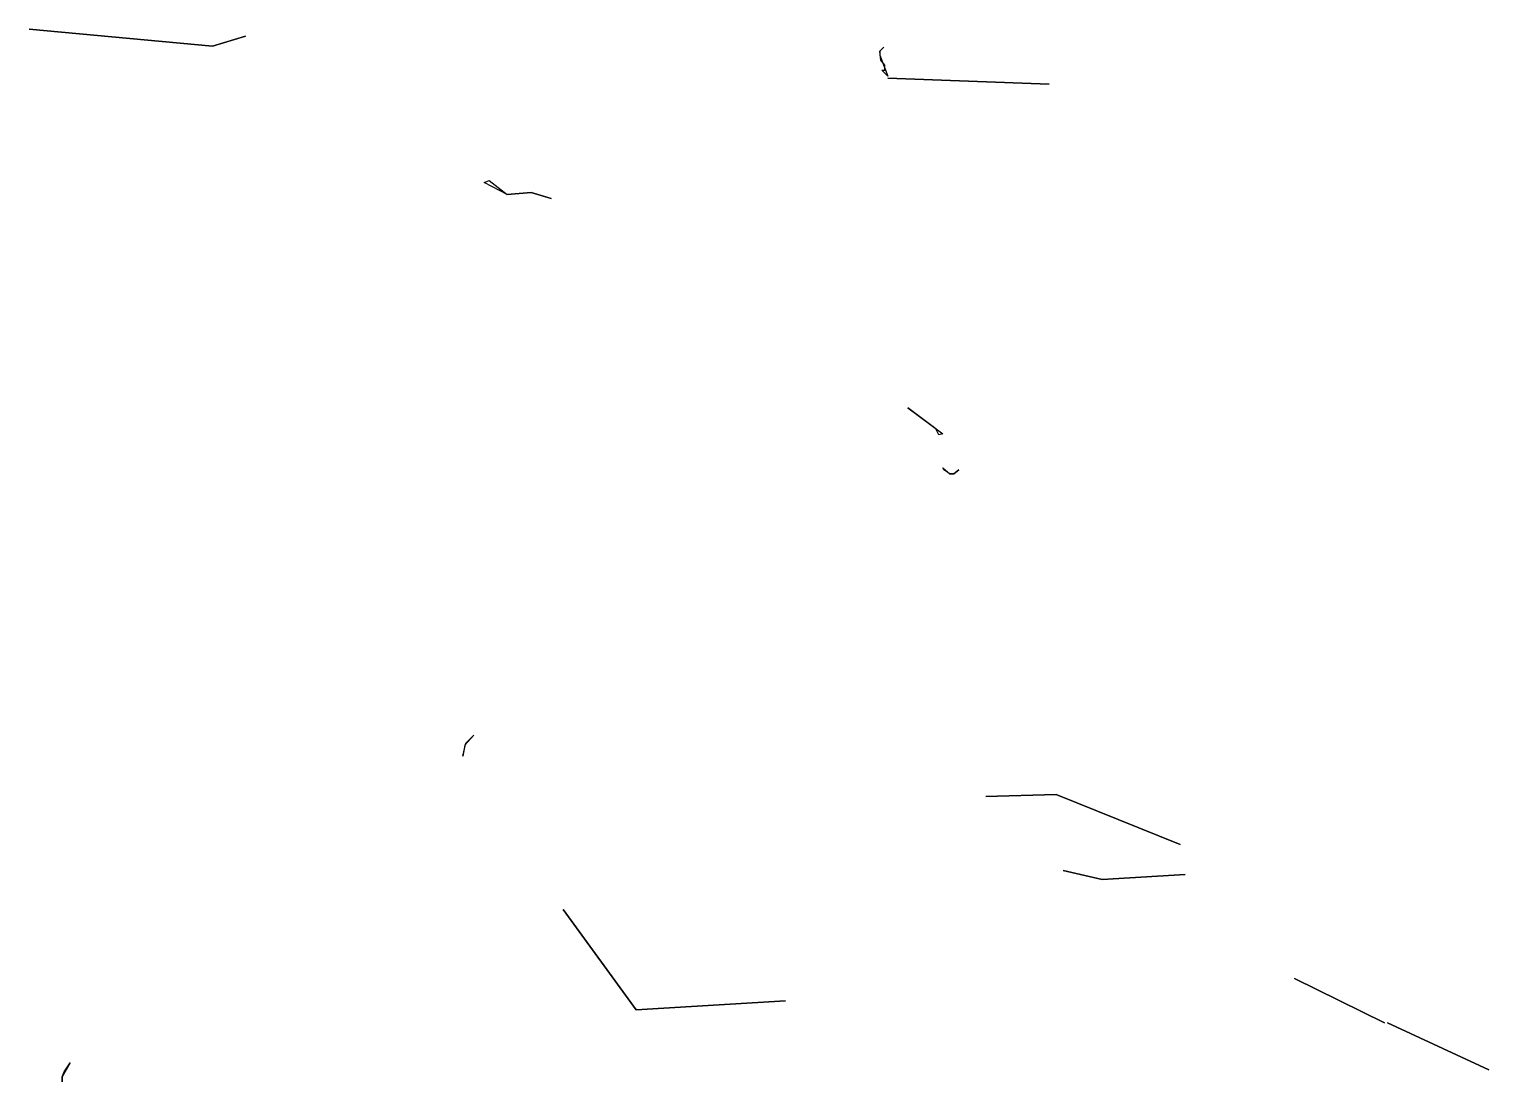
# Model space of a CAD drawing. Header units: metres. Extents: x 18.5 to 76.8, y 0 to 42.
import ezdxf

# ---------------------------------------------------------------- set-up
doc = ezdxf.new("R2010")
doc.units = ezdxf.units.M

msp = doc.modelspace()

# ---------------------------------------------------------------- linework, layer by layer
for points in [[(27.12, 41.76), (25.8, 41.36), (18.48, 42.04), (25.8, 41.36)], [(52.76, 40.16), (52.52, 40.4), (52.64, 40.4), (52.64, 40.6), (52.48, 40.8), (52.44, 41.16), (52.6, 41.32), (52.44, 41.16), (52.44, 41)], [(59.2, 39.84), (52.76, 40.08)], [(39.32, 35.28), (38.52, 35.52), (37.56, 35.44), (36.64, 35.92), (36.84, 36), (37.56, 35.44), (38.52, 35.52)], [(54.96, 25.88), (54.8, 25.84), (54.68, 26.08), (53.56, 26.92)], [(54.96, 24.52), (55.24, 24.28), (55.4, 24.28), (55.6, 24.44), (55.4, 24.28), (55.24, 24.28), (55, 24.44)], [(35.8, 13), (35.92, 13.52), (36.24, 13.84), (35.88, 13.44)], [(64.44, 9.48), (59.48, 11.48), (56.68, 11.4), (59.48, 11.48)], [(59.76, 8.44), (61.32, 8.08), (64.64, 8.28), (61.32, 8.08)], [(48.68, 3.24), (42.72, 2.88), (39.8, 6.88), (42.72, 2.88)], [(72.6, 2.36), (69, 4.12)], [(76.76, 0.48), (72.72, 2.36)], [(19.8, 0), (19.8, 0.2), (19.88, 0.4), (20.12, 0.76), (19.8, 0.2)]]:
    msp.add_lwpolyline(points, close=True)

doc.saveas('drawing.dxf')
